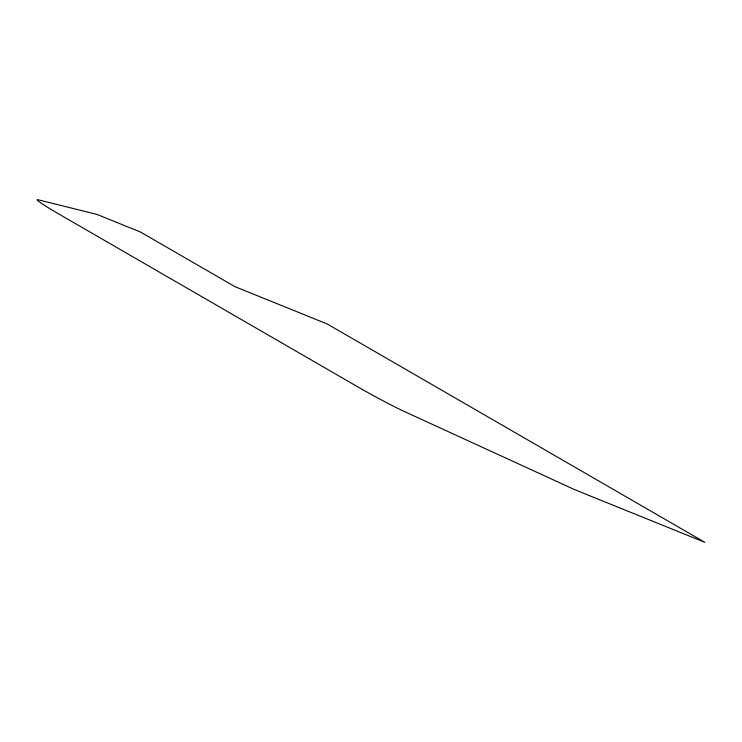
<?xml version="1.0" encoding="UTF-8"?>
<svg xmlns="http://www.w3.org/2000/svg" width="742" height="742" viewBox="0 0 742 742"><rect width="100%" height="100%" fill="white"/><g stroke="black" fill="none" stroke-linecap="round" stroke-linejoin="round"><path stroke-width="1.11" d="M96.998 214.429L38.009 199.746A44.483 2.254 28.8 0 0 59.805 214.568L356.41 386.063A44.483 2.254 28.8 0 0 404.056 411.365L574.577 489.609L704.9 542.356L327.324 324.041L234.917 286.635L140.442 232.014L96.998 214.429"/></g></svg>
